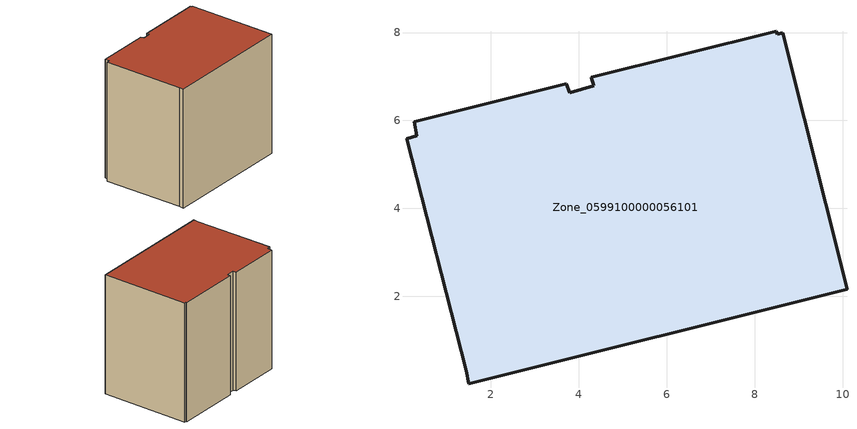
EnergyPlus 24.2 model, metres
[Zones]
Zone_0599100000056101
 floor ground (C_G): 3.79,6.63 4.34,6.79 4.29,6.98 8.49,8.03 8.51,7.96 8.64,8 10.1,2.15 1.5,0 1.43,0.31 0.08,5.59 0.32,5.66 0.25,5.97 3.71,6.83 z0
 wall outside (C_F): 10.1,2.15 8.64,8 8.51,7.96 8.49,8.03 4.29,6.98 4.34,6.79 3.79,6.63 3.71,6.83 0.25,5.97 0.32,5.66 0.08,5.59 1.43,0.31 1.5,0 10.1,2.15 z0:8.15
 roof outside (C_R): 0.32,5.66 0.08,5.59 1.43,0.31 1.5,0 10.1,2.15 8.64,8 8.51,7.96 8.49,8.03 4.29,6.98 4.34,6.79 3.79,6.63 3.71,6.83 0.25,5.97 z8.15
[BUILDING]
Pand.0599100000056101: North Axis=0; Terrain=City; Loads Convergence Tolerance Value=0.04; Temperature Convergence Tolerance Value=0.4; Solar Distribution=FullExterior; Maximum Number of Warmup Days=25; Minimum Number of Warmup Days=1
[Site:Location]
Rotterdam.The.Hague.AP_ZH_NLD Design_Conditions: Latitude=51.96; Longitude=4.45; Time Zone=1; Elevation=-4.5
[SITE:GROUNDTEMPERATURE:BUILDINGSURFACE]
18, 18, 18, 18, 18, 18, 18, 18, 18, 18, 18, 18
[MATERIAL] Thermal Absorptance=0.9; Solar Absorptance=0.7; Visible Absorptance=0.7
Name | Roughness | Thickness | Conductivity | Density | Specific Heat
G.TC.1965-1974 | MediumSmooth | 0.15 | 0.882353 | 540 | 1210
F.TC.1965-1974 | Rough | 0.3 | 0.697674 | 1920 | 840
R.TC.1965-1974 | MediumRough | 0.2 | 0.232558 | 1500 | 1000
[CONSTRUCTION]
C_G: G.TC.1965-1974
C_F: F.TC.1965-1974
C_R: R.TC.1965-1974
[ZONE]
Zone_0599100000056101: Type=1; Multiplier=1; Ceiling Height=Autocalculate; Volume=Autocalculate; Floor Area=autocalculate; Part of Total Floor Area=Yes
[ZONEINFILTRATION:DESIGNFLOWRATE]
Infil_Zone_0599100000056101: Zone or ZoneList or Space or SpaceList=Zone_0599100000056101; Schedule=AlwaysOn; Design Flow Rate Calculation Method=Flow/Area; Flow Rate per Floor Area=0.003; Constant Term Coefficient=1; Temperature Term Coefficient=0; Velocity Term Coefficient=0; Velocity Squared Term Coefficient=0
[HVACTEMPLATE:ZONE:IDEALLOADSAIRSYSTEM]
Zone_0599100000056101: Maximum Heating Supply Air Temperature=50; Minimum Cooling Supply Air Temperature=13; Maximum Heating Supply Air Humidity Ratio=0.0156; Minimum Cooling Supply Air Humidity Ratio=0.0077; Heating Limit=NoLimit; Cooling Limit=NoLimit; Dehumidification Control Type=ConstantSensibleHeatRatio; Cooling Sensible Heat Ratio=0.7; Dehumidification Setpoint=60; Humidification Control Type=None; Humidification Setpoint=30; Outdoor Air Method=None; Outdoor Air Flow Rate per Person=0.00944; Outdoor Air Flow Rate per Zone Floor Area=0; Outdoor Air Flow Rate per Zone=0; Demand Controlled Ventilation Type=None; Outdoor Air Economizer Type=NoEconomizer; Heat Recovery Type=None; Sensible Heat Recovery Effectiveness=0.7; Latent Heat Recovery Effectiveness=0.65
[ZONECONTROL:THERMOSTAT]
ThermostatControl_Zone_0599100000056101: Zone or ZoneList=Zone_0599100000056101; Control Type Schedule=DualSetpointControlType; Control 1=Thermostat_Zone_0599100000056101; Temperature Difference Between Cutout And Setpoint=0
[THERMOSTATSETPOINT:DUALSETPOINT]
Thermostat_Zone_0599100000056101: Heating Setpoint Temperature Schedule=HeatingSetpoint_Zone_0599100000056101; Cooling Setpoint Temperature Schedule=CoolingSetpoint_Zone_0599100000056101
[SCHEDULE:COMPACT]
HeatingSetpoint_Zone_0599100000056101: Through: 12/31, For: AllDays, Until: 24:00, 21
CoolingSetpoint_Zone_0599100000056101: Through: 12/31, For: AllDays, Until: 24:00, 24
DualSetpointControlType: Through: 12/31, For: AllDays, Until: 24:00, 4
AlwaysOn: Through: 12/31, For: AllDays, Until: 24:00, 1
